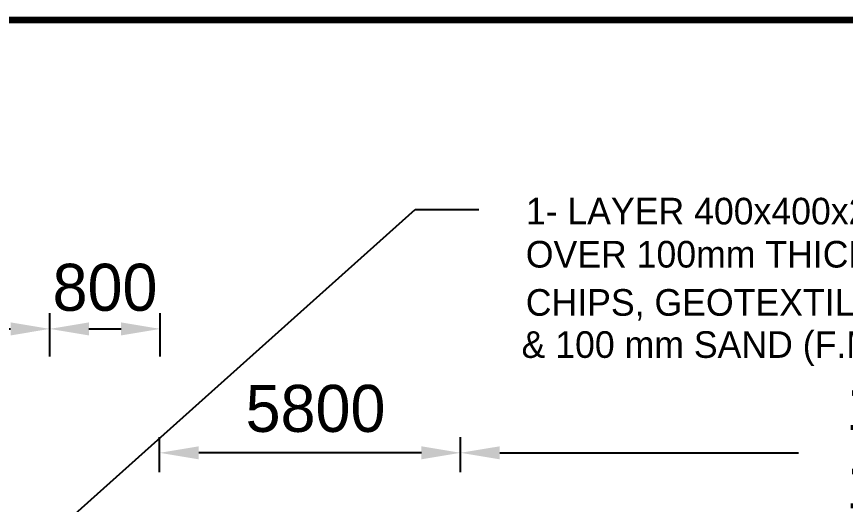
# Model space of a CAD drawing. Extents: x -377620 to 406987, y -326460 to -226264.
# Drawn here: x 351147 to 356435, y -233177 to -230063 of the extents above; entities that cross this region are included whole.
import ezdxf

# ---------------------------------------------------------------- set-up
doc = ezdxf.new("R2010")
doc.units = 0
doc.header["$LTSCALE"] = 300
doc.header["$MEASUREMENT"] = 0
doc.layers.get('DEFPOINTS').update_dxf_attribs({"linetype": 'CONTINUOUS'})
doc.layers.add('LINE', color=7, linetype='CONTINUOUS')
doc.dimstyles.new('3', dxfattribs={"dimtxt": 225, "dimasz": 350, "dimexe": 100, "dimexo": 25, "dimgap": 9, "dimtad": 0, "dimdec": 0, "dimzin": 0, "dimdsep": 46, "dimtxsty": 'Standard', "dimcen": 0, "dimclrd": 5, "dimclre": 6, "dimclrt": 256, "dimadec": 0, "dimazin": 0, "dimtfac": 1, "dimtdec": 0, "dimtofl": 0, "dimtmove": 2, "dimatfit": 3, "dimfxl": 1, "dimtolj": 1, "dimtzin": 0, "dimarcsym": 0})

# ---------------------------------------------------------------- blocks, each defined once
blk = doc.blocks.new('*D509')
at = {"layer": 'DEFPOINTS', "color": 0}
for p in [(352059.5, -232847.3), (352059.5, -232996.6), (353979.5, -232996.6)]:
    blk.add_point(p, dxfattribs=at)
at = {"layer": 'LINE', "color": 7, "lineweight": -2}
for p, q in [((352059.5, -232971.6), (352059.5, -232747.3)), ((353979.5, -232971.6), (353979.5, -232747.3)), ((353729.5, -232847.3), (352309.5, -232847.3))]:
    blk.add_line(p, q, dxfattribs=at)
at = {"layer": 'LINE', "color": 7}
for points in [[(352309.5, -232805.7), (352309.5, -232889), (352059.5, -232847.3)], [(353729.5, -232805.7), (353729.5, -232889), (353979.5, -232847.3)]]:
    blk.add_solid(points, dxfattribs=at)
at = {"layer": 'LINE', "color": 7, "insert": (353054.3, -232565.9), "char_height": 300, "attachment_point": 5}
blk.add_mtext('\\A1;5800', dxfattribs=at)
blk = doc.blocks.new('*D510')
at = {"layer": 'DEFPOINTS', "color": 0}
for p in [(353979.5, -232847.3), (353979.5, -232996.6), (361059.5, -232996.6)]:
    blk.add_point(p, dxfattribs=at)
at = {"layer": 'LINE', "color": 7, "lineweight": -2}
for p, q in [((353979.5, -232971.6), (353979.5, -232747.3)), ((361059.5, -232971.6), (361059.5, -232747.3)), ((354229.5, -232847.3), (356135.5, -232847.3)), ((360809.5, -232847.3), (358903.5, -232847.3))]:
    blk.add_line(p, q, dxfattribs=at)
at = {"layer": 'LINE', "color": 7}
for points in [[(354229.5, -232805.7), (354229.5, -232889), (353979.5, -232847.3)], [(360809.5, -232805.7), (360809.5, -232889), (361059.5, -232847.3)]]:
    blk.add_solid(points, dxfattribs=at)
at = {"layer": 'LINE', "color": 7, "insert": (357519.5, -232847.3), "char_height": 300, "attachment_point": 5}
blk.add_mtext('\\A1;11500 (C/S)\\P12000 (R/S)', dxfattribs=at)
blk = doc.blocks.new('*D513')
at = {"layer": 'DEFPOINTS', "color": 0}
for p in [(351358.3, -232056.5), (349308.9, -232257.7), (351358.3, -232257.7)]:
    blk.add_point(p, dxfattribs=at)
at = {"layer": 'LINE', "color": 7, "lineweight": -2}
for p, q in [((349308.9, -232232.7), (349308.9, -231956.5)), ((351358.3, -232232.7), (351358.3, -231956.5)), ((349558.9, -232056.5), (351108.3, -232056.5))]:
    blk.add_line(p, q, dxfattribs=at)
at = {"layer": 'LINE', "color": 7}
for points in [[(349558.9, -232014.9), (349558.9, -232098.2), (349308.9, -232056.5)], [(351108.3, -232014.9), (351108.3, -232098.2), (351358.3, -232056.5)]]:
    blk.add_solid(points, dxfattribs=at)
at = {"layer": 'LINE', "color": 7, "insert": (350319, -231736), "char_height": 300, "attachment_point": 5}
blk.add_mtext('\\A1;3000', dxfattribs=at)
blk = doc.blocks.new('*D514')
at = {"layer": 'DEFPOINTS', "color": 0}
for p in [(352063.8, -232056.5), (351358.3, -232257.7), (352063.8, -232257.7)]:
    blk.add_point(p, dxfattribs=at)
at = {"layer": 'LINE', "color": 7, "lineweight": -2}
for p, q in [((351358.3, -232232.7), (351358.3, -231956.5)), ((352063.8, -232232.7), (352063.8, -231956.5)), ((351608.3, -232056.5), (351813.8, -232056.5))]:
    blk.add_line(p, q, dxfattribs=at)
at = {"layer": 'LINE', "color": 7}
for points in [[(351608.3, -232014.9), (351608.3, -232098.2), (351358.3, -232056.5)], [(351813.8, -232014.9), (351813.8, -232098.2), (352063.8, -232056.5)]]:
    blk.add_solid(points, dxfattribs=at)
at = {"layer": 'LINE', "color": 7, "insert": (351711.1, -231793), "char_height": 300, "attachment_point": 5}
blk.add_mtext('\\A1;800', dxfattribs=at)
blk = doc.blocks.new('A$C546D0F5F')
at = {"layer": 'LINE'}
for s, p in [('1- LAYER 400x400x200 C.C BLOCKS', (0, 0)), ('OVER 100mm THICK PICK JHAMA', (0, -275.2)), ('CHIPS, GEOTEXTILE (Thickness >=3 mm) ', (0, -582.8)), ('& 100 mm SAND (F.M 1.00 - 1.50)', (-26.9, -851.6))]:
    blk.add_text(s, height=170, dxfattribs=at).set_placement(p)

msp = doc.modelspace()

# ---------------------------------------------------------------- linework, layer by layer
at = {"layer": 'LINE', "color": 7, "lineweight": 40, "const_width": 42.8247}
msp.add_lwpolyline([(346459.958, -272870.4538), (406965.158, -272870.4538), (406965.158, -230084.6338), (346459.958, -230084.6338)], close=True, dxfattribs=at)

# ---------------------------------------------------------------- block references
at = {"layer": 'LINE', "color": 7}
msp.add_blockref('A$C546D0F5F', (354395.985, -231389.7496), dxfattribs=at)

# ---------------------------------------------------------------- dimensions: what is measured, and where the dimension line sits
for base, p1, p2, text, picture, middle in [((351358.3188, -232056.5473), (349308.9219, -232257.7432), (351358.3188, -232257.7432), '3000', '*D513', (350319, -231736)), ((352059.548, -232847.3258), (353979.4612, -232996.6052), (352059.548, -232996.6052), '5800', '*D509', (353054.2596, -232565.8871))]:
    dim = msp.add_linear_dim(base=base, p1=p1, p2=p2, text=text, dimstyle='3', override={"dimtxt": 300, "dimasz": 250, "dimclrd": 7, "dimclre": 7, "dimclrt": 7}, dxfattribs=at)
    dim.commit()
    dim.dimension.update_dxf_attribs({"geometry": picture, "text_midpoint": middle, "dimtype": 160})
for base, p1, p2, text, picture, middle in [((352063.8486, -232056.5473), (351358.3188, -232257.7432), (352063.8486, -232257.7432), '800', '*D514', (351711.0837, -231793.0473)), ((353979.4612, -232847.3258), (361059.548, -232996.6052), (353979.4612, -232996.6052), '11500 (C/S)\\P12000 (R/S)', '*D510', (357519.5046, -232847.3258))]:
    dim = msp.add_linear_dim(base=base, p1=p1, p2=p2, text=text, dimstyle='3', override={"dimtxt": 300, "dimasz": 250, "dimclrd": 7, "dimclre": 7, "dimclrt": 7}, dxfattribs=at)
    dim.commit()
    dim.dimension.update_dxf_attribs({"geometry": picture, "text_midpoint": middle})

# ---------------------------------------------------------------- leaders
msp.add_leader([(350723.0528, -233948.7314), (353690.5958, -231295.2406), (354095.5958, -231295.2406)], dimstyle='3', override={"dimtxt": 300, "dimasz": 250, "dimclrd": 7, "dimclre": 7, "dimclrt": 7}, dxfattribs=at)

doc.saveas('drawing.dxf')
